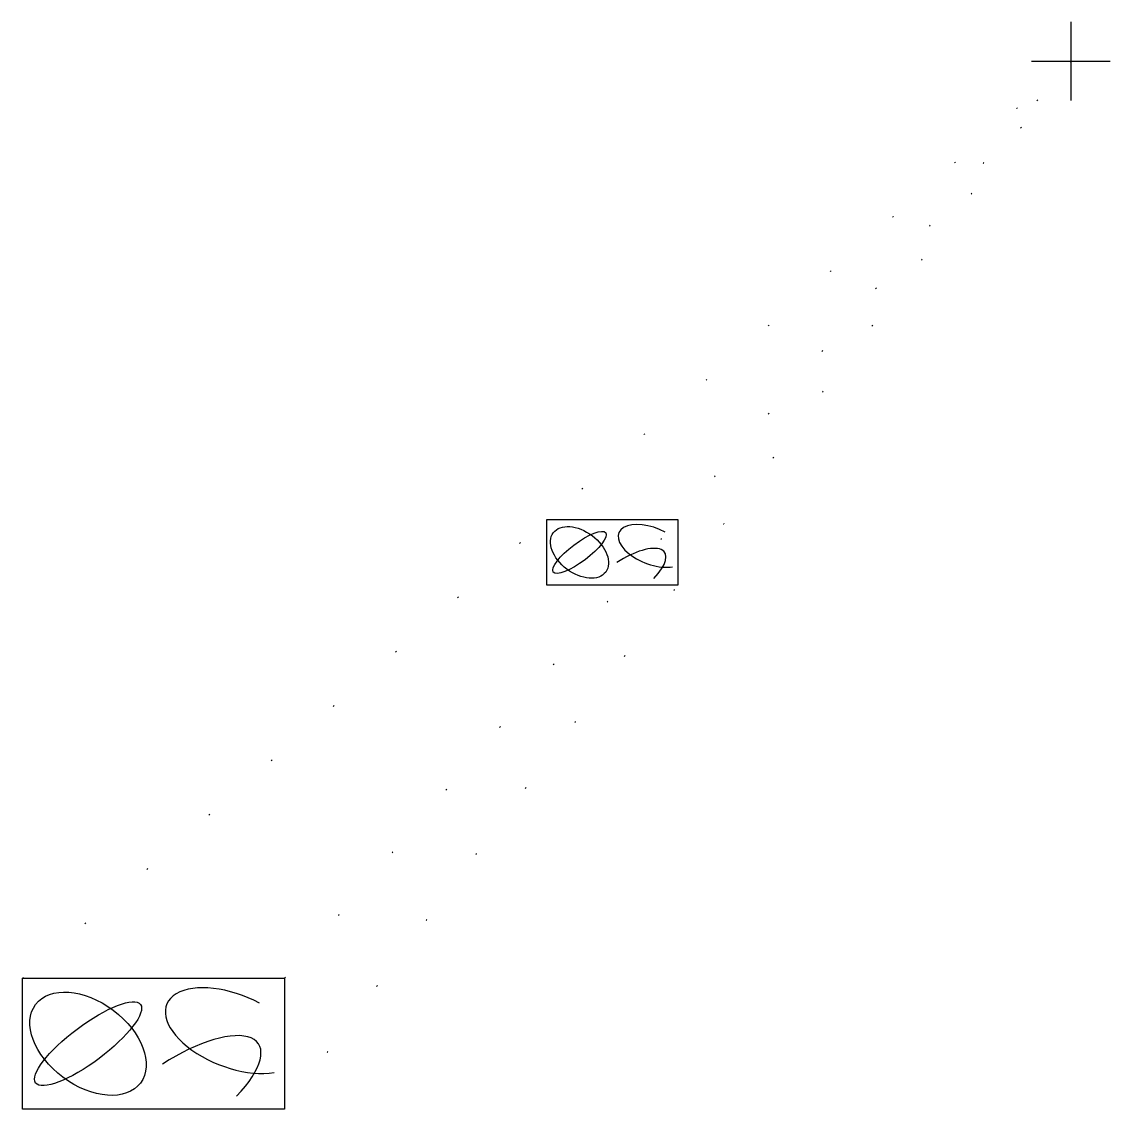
# Model space of a CAD drawing. Header units: millimetres. Extents: x 9.9 to 93, y 10 to 93.
import ezdxf

# ---------------------------------------------------------------- set-up
doc = ezdxf.new("R2010")
doc.units = ezdxf.units.MM
doc.linetypes.add('DOT', pattern=[6.3, 0.1, -6.2])
doc.layers.get('0').update_dxf_attribs({"lineweight": 25, "true_color": 0xffffff})

# ---------------------------------------------------------------- blocks, each defined once
blk = doc.blocks.new('block 2')
for centre, major_axis, ratio, start_param, end_param in [((15, 4), (-5, 2), 0.517241, 4.494242, 8.732857), ((11, -1), (6, 4), 0.384615, 5.235667, 7.817965)]:
    blk.add_ellipse(centre, major_axis=major_axis, ratio=ratio, start_param=start_param, end_param=end_param)
for major_axis, ratio in [((4, -3), 0.64), ((4, 3), 0.28)]:
    blk.add_ellipse((4, 3), major_axis=major_axis, ratio=ratio)

msp = doc.modelspace()

# ---------------------------------------------------------------- linework, layer by layer
for p, q in [((90, 93), (90, 87)), ((87, 90), (93, 90)), ((50, 55), (60, 55)), ((50, 50), (50, 55)), ((60, 55), (60, 50)), ((60, 50), (50, 50)), ((10, 20), (30, 20)), ((10, 10), (10, 20)), ((30, 20), (30, 10)), ((30, 10), (10, 10))]:
    msp.add_line(p, q)
at = {"linetype": 'DOT', "lineweight": 13}
for p, q in [((10, 20), (90, 90)), ((90, 90), (30, 10)), ((30, 20), (90, 90))]:
    msp.add_line(p, q, dxfattribs=at)

# ---------------------------------------------------------------- block references
at = {"xscale": 0.5, "yscale": 0.5, "zscale": 0.5}
msp.add_blockref('block 2', (50.5, 51), dxfattribs=at)
msp.add_blockref('block 2', (11, 12))

doc.saveas('drawing.dxf')
